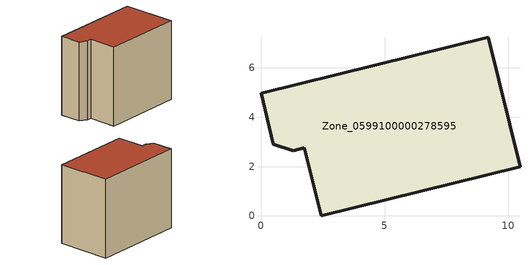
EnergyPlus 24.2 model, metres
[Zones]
Zone_0599100000278595
 floor ground (C_G): 1.75,2.76 1.3,2.65 0.51,2.91 0,4.96 9.19,7.24 10.48,2 2.43,0 z0
 wall outside (C_F): 2.43,0 10.48,2 9.19,7.24 0,4.96 0.51,2.91 1.3,2.65 1.75,2.76 2.43,0 z0:8.04
 roof outside (C_R): 1.3,2.65 1.75,2.76 2.43,0 10.48,2 9.19,7.24 0,4.96 0.51,2.91 z8.04
[BUILDING]
Pand.0599100000278595: North Axis=0; Terrain=City; Loads Convergence Tolerance Value=0.04; Temperature Convergence Tolerance Value=0.4; Solar Distribution=FullExterior; Maximum Number of Warmup Days=25; Minimum Number of Warmup Days=1
[Site:Location]
Rotterdam.The.Hague.AP_ZH_NLD Design_Conditions: Latitude=51.96; Longitude=4.45; Time Zone=1; Elevation=-4.5
[SITE:GROUNDTEMPERATURE:BUILDINGSURFACE]
18, 18, 18, 18, 18, 18, 18, 18, 18, 18, 18, 18
[MATERIAL] Thermal Absorptance=0.9; Solar Absorptance=0.7; Visible Absorptance=0.7
Name | Roughness | Thickness | Conductivity | Density | Specific Heat
G.TI.1975-1991 | MediumSmooth | 0.15 | 0.288461 | 540 | 1210
F.TI.1975-1991 | Rough | 0.3 | 0.230769 | 1920 | 840
R.TI.1975-1991 | MediumRough | 0.2 | 0.153846 | 1500 | 1000
[CONSTRUCTION]
C_G: G.TI.1975-1991
C_F: F.TI.1975-1991
C_R: R.TI.1975-1991
[ZONE]
Zone_0599100000278595: Type=1; Multiplier=1; Ceiling Height=Autocalculate; Volume=Autocalculate; Floor Area=autocalculate; Part of Total Floor Area=Yes
[ZONEINFILTRATION:DESIGNFLOWRATE]
Infil_Zone_0599100000278595: Zone or ZoneList or Space or SpaceList=Zone_0599100000278595; Schedule=AlwaysOn; Design Flow Rate Calculation Method=Flow/Area; Flow Rate per Floor Area=0.003; Constant Term Coefficient=1; Temperature Term Coefficient=0; Velocity Term Coefficient=0; Velocity Squared Term Coefficient=0
[HVACTEMPLATE:ZONE:IDEALLOADSAIRSYSTEM]
Zone_0599100000278595: Maximum Heating Supply Air Temperature=50; Minimum Cooling Supply Air Temperature=13; Maximum Heating Supply Air Humidity Ratio=0.0156; Minimum Cooling Supply Air Humidity Ratio=0.0077; Heating Limit=NoLimit; Cooling Limit=NoLimit; Dehumidification Control Type=ConstantSensibleHeatRatio; Cooling Sensible Heat Ratio=0.7; Dehumidification Setpoint=60; Humidification Control Type=None; Humidification Setpoint=30; Outdoor Air Method=None; Outdoor Air Flow Rate per Person=0.00944; Outdoor Air Flow Rate per Zone Floor Area=0; Outdoor Air Flow Rate per Zone=0; Demand Controlled Ventilation Type=None; Outdoor Air Economizer Type=NoEconomizer; Heat Recovery Type=None; Sensible Heat Recovery Effectiveness=0.7; Latent Heat Recovery Effectiveness=0.65
[ZONECONTROL:THERMOSTAT]
ThermostatControl_Zone_0599100000278595: Zone or ZoneList=Zone_0599100000278595; Control Type Schedule=DualSetpointControlType; Control 1=Thermostat_Zone_0599100000278595; Temperature Difference Between Cutout And Setpoint=0
[THERMOSTATSETPOINT:DUALSETPOINT]
Thermostat_Zone_0599100000278595: Heating Setpoint Temperature Schedule=HeatingSetpoint_Zone_0599100000278595; Cooling Setpoint Temperature Schedule=CoolingSetpoint_Zone_0599100000278595
[SCHEDULE:COMPACT]
HeatingSetpoint_Zone_0599100000278595: Through: 12/31, For: AllDays, Until: 24:00, 21
CoolingSetpoint_Zone_0599100000278595: Through: 12/31, For: AllDays, Until: 24:00, 24
DualSetpointControlType: Through: 12/31, For: AllDays, Until: 24:00, 4
AlwaysOn: Through: 12/31, For: AllDays, Until: 24:00, 1
